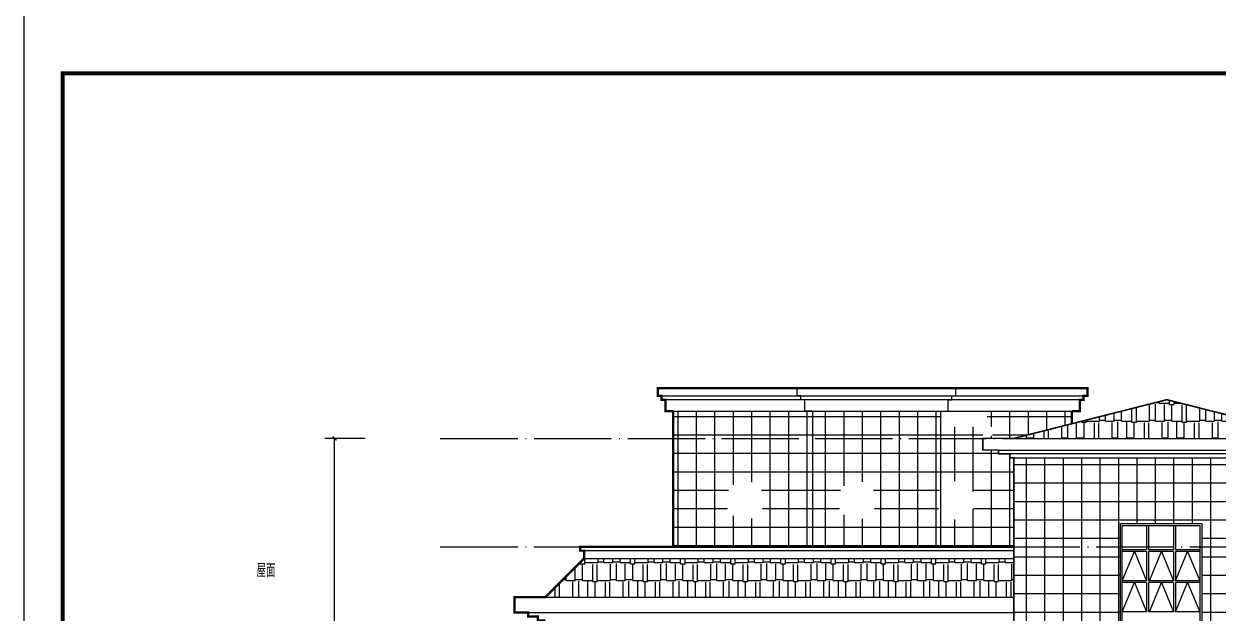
# Model space of a CAD drawing. Extents: x 115549 to 768939, y -502199 to 402497.
# Drawn here: x 181745 to 212593, y 14955 to 30172 of the extents above; entities that cross this region are included whole.
import ezdxf

# ---------------------------------------------------------------- set-up
doc = ezdxf.new("R2010")
doc.units = 0
doc.header["$LTSCALE"] = 1000
doc.header["$MEASUREMENT"] = 0
doc.linetypes.add('DOTE', pattern=[2.42, 2, -0.2, 0.02, -0.2])
for name, color, linetype in [('DOTE', 16, 'DOTE'), ('LM-玻璃', 146, 'Continuous'), ('PUB_DIM', 3, 'Continuous'), ('PUB_TEXT', 7, 'Continuous'), ('PUB_TITLE', 4, 'Continuous'), ('WINDOW', 4, 'Continuous'), ('看线', 163, 'Continuous'), ('立面线', 172, 'Continuous')]:
    doc.layers.add(name, color=color, linetype=linetype)
doc.styles.add('_TCH_DIM_T3', font='SIMPLEX', dxfattribs={"width": 0.705882, "bigfont": 'GBCBIG'})
doc.styles.get("Standard").update_dxf_attribs({"font": 'gbenor.shx', "bigfont": 'gbcbig.shx'})
doc.dimstyles.new('_TCH_ARCH&&100', dxfattribs={"dimtxt": 297.5, "dimasz": 100, "dimexe": 250, "dimexo": 300, "dimgap": 100, "dimtad": 1, "dimdec": 0, "dimzin": 0, "dimdsep": 46, "dimtxsty": '_TCH_DIM_T3', "dimblk": 'ARCHTICK', "dimcen": 0.09, "dimclrt": 7, "dimazin": 2, "dimtfac": 1, "dimtdec": 0, "dimtix": 1, "dimtmove": 2, "dimatfit": 3, "dimfxl": 1, "dimtolj": 1, "dimtzin": 0, "dimarcsym": 0})
pattern_1 = [(0, (-161450.86, -101699.97), (971.55, 457.2), [228.6, -190.5, 266.7, -114.3, 342.9, -152.4]), (0, (-161222.26, -101680.92), (971.55, 457.2), [190.5, -723.9, 152.4, -228.6]), (0, (-160765.06, -101728.55), (971.55, 457.2), [114.3, -1181.1]), (90, (-161450.86, -101699.97), (-323.85, 457.2), [438.15, -1390.65]), (90, (-161222.26, -101699.97), (-323.85, 457.2), [428.625, -1400.175]), (90, (-161031.76, -101699.97), (-323.85, 457.2), [400.05, -1428.75]), (90, (-160765.06, -101728.55), (-323.85, 457.2), [438.15, -1390.65]), (90, (-160650.76, -101728.55), (-323.85, 457.2), [438.15, -1390.65]), (90, (-160307.86, -101699.97), (-323.85, 457.2), [419.1, -1409.7])]

# ---------------------------------------------------------------- blocks, each defined once
blk = doc.blocks.new('_ArchTick')
at = {"color": 0, "linetype": 'ByBlock', "const_width": 0.4}
blk.add_lwpolyline([(-0.5, -0.5), (0.5, 0.5)], dxfattribs=at)
blk = doc.blocks.new('*D243')
at = {"layer": 'Defpoints', "color": 0, "transparency": 16777216}
for p in [(189771, 19467), (190861, 19467), (190861, -38533)]:
    blk.add_point(p, dxfattribs=at)
at = {"layer": 'PUB_DIM', "color": 0, "lineweight": -2, "transparency": 16777216}
for p, q in [((190561, 19467), (189521, 19467)), ((189771, -38533), (189771, 19467)), ((190561, -38533), (189521, -38533))]:
    blk.add_line(p, q, dxfattribs=at)
at = {"layer": 'PUB_DIM', "color": 0, "lineweight": -2, "transparency": 16777216, "xscale": 100, "yscale": 100, "zscale": 100}
for p, rotation in [((189771, 19467), 90), ((189771, -38533), 270)]:
    blk.add_blockref('_ArchTick', p, dxfattribs=dict(at, rotation=rotation))
at = {"layer": 'PUB_DIM', "color": 7, "transparency": 16777216, "insert": (189522, -9533), "char_height": 297.5, "attachment_point": 5, "rotation": 90, "style": '_TCH_DIM_T3'}
blk.add_mtext('\\A1;58000', dxfattribs=at)

msp = doc.modelspace()

# ---------------------------------------------------------------- hatches: boundary and pattern name
at = {"layer": '看线'}
h = msp.add_hatch(dxfattribs=at)
h.set_pattern_fill('AR-RSHKE', color=8, scale=150)
h.set_pattern_definition(pattern_1)
h.paths.add_polyline_path([(215218, 19467.3), (211268, 20466.7), (207317.9, 19467.3)])
h = msp.add_hatch(dxfattribs=at)
h.set_pattern_fill('ANSI37', color=8, scale=300, angle=45)
h.set_pattern_definition([(90, (-135683.46, -134747.66), (-476.25, 9e-14), []), (180, (-135683.46, -134747.66), (-9e-14, -476.25), [])])
h.paths.add_polyline_path([(198518, 19467), (198518, 16667.7), (198808.5, 16667.7), (198808.5, 17867.6), (199871.1, 17867.6, -1), (200871.1, 17867.6, -1), (199871.1, 17867.6), (198808.5, 17867.6), (198808.5, 16667.7), (201272.4, 16667.7), (201272.4, 17867.6), (202118, 17867.6), (202118, 19467)])
h.paths.add_polyline_path([(202118, 19467), (202118, 20167), (198518, 20167), (198518, 19467)])
h.paths.add_polyline_path([(202118, 17867.6), (201272.4, 17867.6), (201272.4, 16667.7), (202118, 16667.7)], flags=17)
h.paths.add_polyline_path([(202763.1, 17867.6), (202118, 17867.6), (202118, 16667.7), (204098.6, 16667.7), (204098.6, 17867.6), (205318.8, 17867.6, -0.1616573), (205418.1, 18166.6), (205418.1, 19467), (202118, 19467), (202118, 17867.6), (202763.1, 17867.6, -1), (203763.1, 17867.6, -1)])
h.paths.add_polyline_path([(202118, 20167), (202118, 19467), (205418.1, 19467), (205418.1, 20167)])
h.paths.add_polyline_path([(205418.1, 17568.5, -0.1616573), (205318.8, 17867.6), (204098.6, 17867.6), (204098.6, 16667.7), (205418.1, 16667.7)], flags=17)
h.paths.add_polyline_path([(205418.1, 17568.5), (205418.1, 16667.7), (206630.4, 16667.7), (206630.4, 19167.3), (206517.9, 19167.3), (206517.9, 19467), (206376.1, 19467), (205418.1, 19467), (205418.1, 18166.6, -0.7216781), (206318.8, 17867.6, -0.7216781)])
h.paths.add_polyline_path([(206630.4, 16667.7), (207318, 16667.7), (207318, 17367.3), (207317.9, 18967.3), (207217.9, 18967.3), (207217.9, 19067.3), (206917.9, 19067.3), (206917.9, 19167.3), (206630.4, 19167.3)])
h.paths.add_polyline_path([(206630.4, 20167), (206630.4, 19767), (206976.1, 19767), (206676.4, 19467.3), (207317.9, 19467.3), (208818.1, 19846.8), (208818.1, 20167)])
h.paths.add_polyline_path([(205418.1, 19767), (205418.1, 19467), (206517.9, 19467), (206517.9, 19625.2), (206376.1, 19767)])
h = msp.add_hatch(dxfattribs=at)
h.set_pattern_fill('ANSI37', color=8, scale=300, angle=45)
h.set_pattern_definition([(90, (-161450.86, -101699.97), (-476.25, 9e-14), []), (180, (-161450.86, -101699.97), (-9e-14, -476.25), [])])
h.paths.add_polyline_path([(207317.9, 18967.3), (215218, 18967.3), (215218, 9067), (207317.9, 9067)])
h.paths.add_polyline_path([(210068, 9317), (212168, 9317), (212168, 17267), (210068, 17267)], flags=16)
h.paths.add_polyline_path([(213018, 9317), (214518, 9317), (214518, 17267), (213018, 17267)], flags=16)
h = msp.add_hatch(dxfattribs=at)
h.set_pattern_fill('AR-RSHKE', color=8, scale=150)
h.set_pattern_definition(pattern_1)
h.paths.add_polyline_path([(207318, 16367), (196217.6, 16367), (195217.9, 15367.3), (207318, 15367.3)])

# ---------------------------------------------------------------- linework, layer by layer
for p, q in [((198217.8, 20567), (209218.2, 20567)), ((209118.2, 20467), (198217.8, 20467)), ((198317.8, 20167), (209018.2, 20167)), ((202118, 20167), (202118, 16667)), ((205418.1, 20167), (205418.1, 16667))]:
    msp.add_line(p, q)
at = {"const_width": 60}
for points in [[(198518, 20167), (198317.8, 20167), (198317.8, 20467), (198217.8, 20467), (198217.8, 20567), (198117.8, 20567), (198117.8, 20767), (198518, 20767)], [(198518, 20767), (208818.1, 20767)], [(208818.1, 20167), (209018.2, 20167), (209018.2, 20467), (209118.2, 20467), (209118.2, 20567), (209218.2, 20567), (209218.2, 20767), (208818.1, 20767)], [(198518, 20167), (198518, 16667)], [(208818.1, 20167), (208818.1, 19846.8)], [(195218, 14767.7), (195018, 14767.7), (195018, 14867.7), (194768.3, 14867.7), (194768.3, 14967.7), (194418, 14967.7), (194418, 15367.3), (195218, 15367.3), (196218.4, 16367.7), (196218.4, 16567.7), (196118.4, 16567.7), (196118.4, 16667.7), (207318, 16667.7)]]:
    msp.add_lwpolyline(points, dxfattribs=at)
for points in [[(202118, 20167), (201917.9, 20167), (201917.9, 20467), (201817.9, 20467), (201817.9, 20567), (201717.9, 20567), (201717.9, 20767), (202118, 20767)], [(205418.1, 20167), (205618.2, 20167), (205618.2, 20467), (205718.2, 20467), (205718.2, 20567), (205818.2, 20567), (205818.2, 20767), (205418.1, 20767)]]:
    msp.add_lwpolyline(points)
at = {"layer": 'DOTE'}
for p, q in [((192502.1, 19467), (230169.9, 19467)), ((192502.1, 16667), (230169.9, 16667))]:
    msp.add_line(p, q, dxfattribs=at)
at = {"layer": 'LM-玻璃', "ltscale": 0.2}
for p, q in [((210743, 17217), (210743, 16592)), ((210793, 17217), (210793, 16592)), ((211443, 17217), (211443, 16592)), ((211493, 17217), (211493, 16592)), ((210743, 16592), (210118, 16592)), ((210743, 16542), (210118, 16542)), ((210743, 16542), (210743, 15792)), ((211443, 16592), (210793, 16592)), ((210793, 16542), (210793, 15792)), ((211443, 16542), (210793, 16542)), ((211443, 16542), (211443, 15792)), ((212118, 16592), (211493, 16592)), ((211493, 16542), (211493, 15792)), ((212118, 16542), (211493, 16542)), ((210743, 15792), (210118, 15792)), ((210743, 15742), (210118, 15742)), ((210743, 15742), (210743, 14992)), ((211443, 15792), (210793, 15792)), ((210793, 15742), (210793, 14992)), ((211443, 15742), (210793, 15742)), ((211443, 15742), (211443, 14992)), ((212118, 15792), (211493, 15792)), ((211493, 15742), (211493, 14992)), ((212118, 15742), (211493, 15742)), ((210743, 14992), (210118, 14992)), ((211443, 14992), (210793, 14992)), ((212118, 14992), (211493, 14992))]:
    msp.add_line(p, q, dxfattribs=at)
for points in [[(210068, 17267), (212168, 17267), (212168, 9467), (210068, 9467)], [(210118, 17217), (212118, 17217), (212118, 9517), (210118, 9517)]]:
    msp.add_lwpolyline(points, close=True, dxfattribs=at)
at = {"layer": 'PUB_TITLE'}
msp.add_lwpolyline([(181745.2, 31397.5), (181745.2, -52702.5), (241145.2, -52702.5), (241145.2, 31397.5)], close=True, dxfattribs=at)
at = {"layer": 'PUB_TITLE', "const_width": 100}
msp.add_lwpolyline([(182745.2, 28897.5), (182745.2, -51702.5), (240145.2, -51702.5), (240145.2, 28897.5)], close=True, dxfattribs=at)
at = {"layer": 'WINDOW', "color": 250}
for points in [[(210118, 15792), (210430.5, 16542), (210743, 15792)], [(210818, 15792), (211130.5, 16542), (211443, 15792)], [(211493, 15792), (211805.5, 16542), (212118, 15792)], [(210118, 14992), (210430.5, 15742), (210743, 14992)], [(210818, 14992), (211130.5, 15742), (211443, 14992)], [(211493, 14992), (211805.5, 15742), (212118, 14992)]]:
    msp.add_lwpolyline(points, dxfattribs=at)
at = {"layer": '立面线', "color": 0}
for p, q in [((207317.9, 19467.3), (215218, 19467.3)), ((206917.9, 19167.3), (215618, 19167.3)), ((215318, 19067.3), (207217.9, 19067.3)), ((207317.9, 18967.3), (215218, 18968)), ((196217.6, 16367), (207318, 16367)), ((196218.4, 16567.7), (207318, 16567.7)), ((195218, 15367.3), (207318, 15367.3)), ((194768.3, 14967.7), (207318, 14967.7))]:
    msp.add_line(p, q, dxfattribs=at)
at = {"layer": '立面线', "color": 0, "const_width": 40}
msp.add_lwpolyline([(215218, 19467.3), (211268, 20466.7), (207317.9, 19467.3), (206517.9, 19467.3), (206517.9, 19167.3), (206917.9, 19167.3), (206917.9, 19067.3), (207217.9, 19067.3), (207217.9, 18967.3), (207317.9, 18967.3), (207318, 17367.3), (207318, 11917), (207318, 9067), (206918, 9067), (206918, 8867), (207018, 8867), (207018, 8767), (207118, 8767), (207118, 8467), (207318, 8467), (207318, 6017)], dxfattribs=at)

# ---------------------------------------------------------------- texts
at = {"layer": 'PUB_TEXT', "width": 0.7}
msp.add_text('屋面', height=350, dxfattribs=at).set_placement((187754, 15881))

# ---------------------------------------------------------------- dimensions: what is measured, and where the dimension line sits
at = {"layer": 'PUB_DIM'}
dim = msp.add_aligned_dim(p1=(190861.4, -38533), p2=(190861.4, 19467), distance=1090.7, dimstyle='_TCH_ARCH&&100', dxfattribs=at)
dim.commit()
dim.dimension.update_dxf_attribs({"geometry": '*D243', "text_midpoint": (189522, -9533)})

doc.saveas('drawing.dxf')
